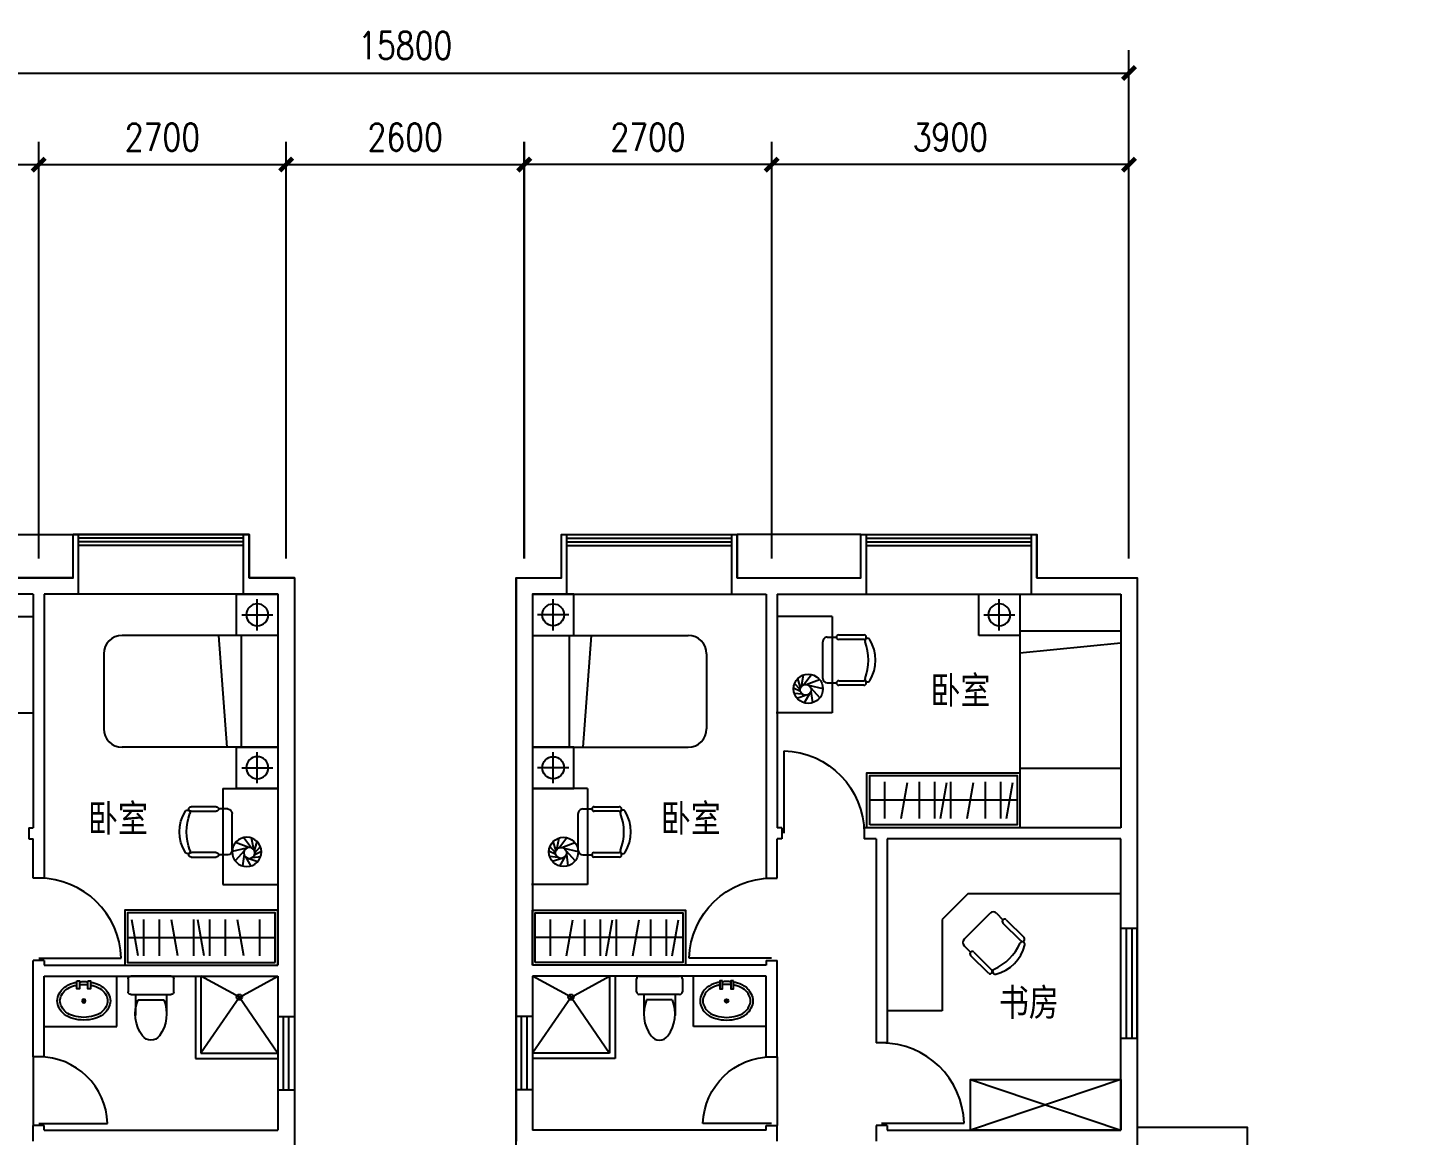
# Model space of a CAD drawing. Header units: millimetres. Extents: x 1320 to 26802, y 430 to 35860.
# Drawn here: x 11794 to 26802, y 23763 to 35860 of the extents above; entities that cross this region are included whole.
import ezdxf
from ezdxf.enums import TextEntityAlignment as Align

# ---------------------------------------------------------------- set-up
doc = ezdxf.new("R2010")
doc.units = ezdxf.units.MM
for name, color, linetype in [('JJ', 6, 'Continuous'), ('PUB_DIM', 3, 'Continuous'), ('TEXT', 7, 'Continuous'), ('TOILET', 7, 'Continuous'), ('WALL', 4, 'Continuous'), ('WC', 10, 'Continuous'), ('WINDOW', 5, 'Continuous'), ('WINDOW_TEXT', 7, 'Continuous'), ('轮廓线', 240, 'Continuous')]:
    doc.layers.add(name, color=color, linetype=linetype)
doc.styles.add('-黑体', font='simhei.ttf')
doc.styles.add('DIM_FONT', font='SIMPLEX.shx', dxfattribs={"width": 0.8})
doc.styles.add('SIMPLEX', font='SIMPLEX.SHX')
doc.styles.get("Standard").update_dxf_attribs({"font": 'arial.ttf'})
doc.dimstyles.new('DIMN', dxfattribs={"dimtxt": 300, "dimasz": 1, "dimexe": 250, "dimexo": 300, "dimgap": 150, "dimtad": 1, "dimdec": 0, "dimdsep": 46, "dimtxsty": 'DIM_FONT', "dimblk": '_DIMX', "dimblk1": 'ARCHTICK', "dimblk2": 'ARCHTICK', "dimcen": 0.1, "dimclrt": 7, "dimadec": 0, "dimazin": 0, "dimtfac": 1, "dimtdec": 0, "dimtix": 1, "dimtmove": 2, "dimatfit": 3, "dimldrblk": '_DIMX', "dimfxl": 1, "dimtolj": 1, "dimtzin": 0, "dimarcsym": 0})

# ---------------------------------------------------------------- blocks, each defined once
blk = doc.blocks.new('_ARCHTICK')
at = {"color": 0, "linetype": 'ByBlock', "const_width": 0.15}
blk.add_lwpolyline([(-0.5, -0.5), (0.5, 0.5)], dxfattribs=at)
blk = doc.blocks.new('_DIMX')
at = {"const_width": 50}
blk.add_lwpolyline([(-70, -70), (70, 70)], dxfattribs=at)
blk = doc.blocks.new('*D71')
at = {"layer": 'DEFPOINTS', "color": 0, "transparency": 16777216}
for p in [(19917, 34363), (19917, 29763), (23817, 29763)]:
    blk.add_point(p, dxfattribs=at)
at = {"layer": 'PUB_DIM', "color": 0, "lineweight": -2, "transparency": 16777216}
for p, q in [((19917, 30063), (19917, 34613)), ((23817, 30063), (23817, 34613)), ((23816, 34363), (19918, 34363))]:
    blk.add_line(p, q, dxfattribs=at)
at = {"layer": 'PUB_DIM', "color": 0, "lineweight": -2, "transparency": 16777216, "rotation": 180}
blk.add_blockref('_DIMX', (19917, 34363), dxfattribs=at)
at = {"layer": 'PUB_DIM', "color": 0, "lineweight": -2, "transparency": 16777216}
blk.add_blockref('_DIMX', (23817, 34363), dxfattribs=at)
at = {"layer": 'PUB_DIM', "color": 7, "transparency": 16777216, "insert": (21867, 34663), "char_height": 300, "attachment_point": 5, "style": 'DIM_FONT'}
blk.add_mtext('\\A1;3900', dxfattribs=at)
blk = doc.blocks.new('*D72')
at = {"layer": 'DEFPOINTS', "color": 0, "transparency": 16777216}
for p in [(17217, 34363), (17217, 29763), (19917, 29763)]:
    blk.add_point(p, dxfattribs=at)
at = {"layer": 'PUB_DIM', "color": 0, "lineweight": -2, "transparency": 16777216}
for p, q in [((17217, 30063), (17217, 34613)), ((19917, 30063), (19917, 34613)), ((19916, 34363), (17218, 34363))]:
    blk.add_line(p, q, dxfattribs=at)
at = {"layer": 'PUB_DIM', "color": 0, "lineweight": -2, "transparency": 16777216, "rotation": 180}
blk.add_blockref('_DIMX', (17217, 34363), dxfattribs=at)
at = {"layer": 'PUB_DIM', "color": 0, "lineweight": -2, "transparency": 16777216}
blk.add_blockref('_DIMX', (19917, 34363), dxfattribs=at)
at = {"layer": 'PUB_DIM', "color": 7, "transparency": 16777216, "insert": (18567, 34663), "char_height": 300, "attachment_point": 5, "style": 'DIM_FONT'}
blk.add_mtext('\\A1;2700', dxfattribs=at)
blk = doc.blocks.new('M_A2ZXL')
blk.add_line((-0.472, 0), (-0.472, -1))
blk.add_arc((-0.5, 0), 1, 271.6231, 0)
blk = doc.blocks.new('_E6GUL')
at = {"layer": 'WC'}
for points in [[(-0.75, 2.03, 0.026429), (-1.19, 1.93, 0.082314), (-2.12, 1.48, 0.114383), (-2.69, 0.76, 0.13438), (-2.9, 0, 0.13438), (-2.69, -0.76, 0.114383), (-2.12, -1.48, 0.082314), (-1.19, -1.93, 0.07067), (0, -2.1, 0.07067), (1.19, -1.93, 0.082314), (2.12, -1.48, 0.114383), (2.69, -0.76, 0.13438), (2.9, 0, 0.137198)], [(-0.75, 1.73, 0.023054), (-1.11, 1.64, 0.082314), (-1.95, 1.24, 0.115519), (-2.43, 0.61, 0.13438), (-2.6, 0, 0.13438), (-2.43, -0.61, 0.115519), (-1.95, -1.24, 0.082314), (-1.11, -1.64, 0.07067), (0, -1.8, 0.07067), (1.11, -1.64, 0.082314), (1.95, -1.24, 0.115519), (2.43, -0.61, 0.13438), (2.6, 0, 0.137558)], [(0.45, 2.08, 0.026396), (0, 2.1, 0.026396), (-0.45, 2.08, 0.082314)], [(0.45, 1.77, 0.028399), (0, 1.8, 0.028399), (-0.45, 1.77, 0.082314)], [(2.9, 0, 0.13438), (2.69, 0.76, 0.114383), (2.12, 1.48, 0.082314), (1.19, 1.93, 0.026429), (0.75, 2.03, 0.027051)], [(2.6, 0, 0.13438), (2.43, 0.61, 0.115519), (1.95, 1.24, 0.082314), (1.11, 1.64, 0.023054), (0.75, 1.73, 0.029229)]]:
    blk.add_lwpolyline(points, format="xyb", dxfattribs=at)
for points in [[(-0.45, 2.2), (-0.75, 2.2), (-0.75, 1.3), (-0.45, 1.3)], [(0.75, 2.2), (0.45, 2.2), (0.45, 1.3), (0.75, 1.3)]]:
    blk.add_lwpolyline(points, close=True, dxfattribs=at)
for radius in [0.2, 0.1]:
    blk.add_circle((0, 0), radius, dxfattribs=at)
at = {"style": 'DIM_FONT', "width": 0.8, "flags": 9}
for tag in ['YSIZE', 'XSIZE']:
    blk.add_attdef(tag, (0, 0), '', height=0.5, dxfattribs=at)
blk = doc.blocks.new('M_E24TTP')
at = {"layer": 'TOILET', "color": 7}
for p, q in [((-170, 200), (-170, 430)), ((170, 200), (170, 430)), ((-250, 30), (-250, 170)), ((-220, 200), (220, 200)), ((-140, 260), (140, 260)), ((250, 170), (250, 30)), ((220, 0), (-220, 0))]:
    blk.add_line(p, q, dxfattribs=at)
for centre, radius, start, end in [((227, 413), 398, 143.3619, 202.5495), ((0, 590), 110, 33.4509, 146.5491), ((-227, 413), 398, 337.4505, 36.6381), ((-220, 170), 30, 90, 180), ((220, 170), 30, 0, 90), ((-220, 30), 30, 180, 270), ((220, 30), 30, 270, 0)]:
    blk.add_arc(centre, radius, start, end, dxfattribs=at)
at = {"style": 'DIM_FONT', "width": 0.8, "flags": 9}
for tag in ['XSIZE', 'YSIZE']:
    blk.add_attdef(tag, (0, 0), '', height=0.5, dxfattribs=at)
blk = doc.blocks.new('_WBLK')
for p, q in [((-0.5, 0.5), (0.5, 0.5)), ((0.5, 0.167), (-0.5, 0.167)), ((0.5, -0.167), (-0.5, -0.167)), ((-0.5, -0.5), (0.5, -0.5))]:
    blk.add_line(p, q)
at = {"layer": 'WINDOW_TEXT', "style": 'SIMPLEX', "flags": 9}
blk.add_attdef('A', text='', height=1, dxfattribs=at).set_placement((0, 1.5), align=Align.MIDDLE)
blk = doc.blocks.new('M-1800')
at = {"layer": 'WALL'}
for p, q in [((-900, 0), (-900, -650)), ((900, 0), (900, -650)), ((-960, -180), (-960, -650)), ((900, -180), (900, -180)), ((960, -180), (960, -650)), ((-960, -650), (-900, -650)), ((900, -650), (960, -650))]:
    blk.add_line(p, q, dxfattribs=at)
at = {"layer": 'WINDOW'}
for p, q in [((-900, 0), (900, 0)), ((-900, -530), (900, -530)), ((-900, -570), (900, -570)), ((-900, -610), (900, -610)), ((-900, -650), (900, -650))]:
    blk.add_line(p, q, dxfattribs=at)
blk = doc.blocks.new('M_C32CXI')
for p, q in [((-188, 275), (87, 275)), ((87, 225), (-188, 225)), ((212, 250), (112, 250)), ((262, 200), (262, -200)), ((-188, -225), (87, -225)), ((87, -275), (-188, -275)), ((212, -250), (112, -250))]:
    blk.add_line(p, q)
for centre, radius, start, end in [((111, 0), 426, 148.1092, 211.8908), ((-227, 210), 28.1, 338.7607, 148.1092), ((314, 0), 552, 158.7607, 201.2393), ((-188, 250), 25, 90, 270), ((87, 250), 25, 270, 90), ((212, 200), 50, 0, 90), ((-227, -210), 28.1, 211.8908, 21.2393), ((-188, -250), 25, 90, 270), ((87, -250), 25, 270, 90), ((212, -200), 50, 270, 0)]:
    blk.add_arc(centre, radius, start, end)
at = {"width": 0.8, "flags": 9}
for tag in ['XSIZE', 'YSIZE']:
    blk.add_attdef(tag, (0, 0), '', height=0.5, dxfattribs=at)
blk = doc.blocks.new('M_C5')
for p, q in [((-60, 63), (-50, 152)), ((-28, 86), (7, 160)), ((-54, -14), (-154, 45)), ((-71, 21), (-106, 120)), ((-9, 88), (59, 149)), ((12, 83), (112, 114)), ((26, 75), (152, 50)), ((42, 53), (156, -35)), ((48, 21), (102, -123)), ((-26, -30), (-153, -47)), ((14, -26), (-99, -126)), ((41, -2), (5, -160))]:
    blk.add_line(p, q)
for centre, radius in [((0, 0), 160), ((-11, 28), 60)]:
    blk.add_circle(centre, radius)
at = {"width": 0.8, "flags": 9}
for tag in ['XSIZE', 'YSIZE']:
    blk.add_attdef(tag, (0, 0), '', height=0.5, dxfattribs=at)
blk = doc.blocks.new('_C2GBH')
at = {"layer": 'JJ'}
for p, q in [((-225, -55), (-225, -395)), ((-395, -225), (-55, -225))]:
    blk.add_line(p, q, dxfattribs=at)
blk.add_lwpolyline([(-450, 0), (-450, -450), (0, -450), (0, 0)], close=True, dxfattribs=at)
blk.add_circle((-225, -225), 120, dxfattribs=at)
at = {"style": 'DIM_FONT', "width": 0.8, "flags": 9}
for tag in ['XSIZE', 'YSIZE']:
    blk.add_attdef(tag, (0, 0), '', height=0.5, dxfattribs=at)

msp = doc.modelspace()

# ---------------------------------------------------------------- linework, layer by layer
at = {"layer": 'DEFPOINTS', "color": 0, "linetype": 'ByBlock'}
msp.add_point((26802.4, 29762.8), dxfattribs=at)
at = {"layer": 'JJ'}
for p, q in [((22626.6, 29672.8), (23726.6, 29672.8)), ((22626.6, 29672.8), (22626.6, 27772.8)), ((22626.6, 29672.8), (22626.6, 27972.8)), ((23726.6, 29672.8), (23726.6, 27772.8)), ((11256.6, 29428.4), (11856.6, 29428.4)), ((20576.6, 29428.4), (19976.6, 29428.4)), ((20576.6, 29428.4), (20576.6, 28378.4)), ((22626.6, 29272.8), (23726.6, 29272.8)), ((14526.6, 29222.8), (12826.6, 29222.8)), ((13972.4, 28002.8), (13882.1, 29222.8)), ((14126.6, 29222.8), (14126.6, 28002.8)), ((14526.6, 29222.8), (14526.6, 28002.8)), ((17306.6, 29222.8), (17306.6, 28002.8)), ((17306.6, 29222.8), (19006.6, 29222.8)), ((17706.6, 29222.8), (17706.6, 28002.8)), ((17860.7, 28002.8), (17951, 29222.8)), ((23726.6, 29139.4), (22626.6, 29028.4)), ((12626.6, 29022.8), (12626.6, 28202.8)), ((19206.6, 29022.8), (19206.6, 28202.8)), ((11256.6, 28378.4), (11866.6, 28378.4)), ((20576.6, 28378.4), (19966.6, 28378.4)), ((14526.6, 28002.8), (12826.6, 28002.8)), ((17306.6, 28002.8), (19006.6, 28002.8)), ((22626.6, 27772.8), (23726.6, 27772.8)), ((22626.6, 27772.8), (22626.6, 27122.8)), ((21152.7, 27222.8), (21152.7, 27622.8)), ((21328.9, 27224.4), (21398.3, 27618.3)), ((21528.9, 27222.8), (21528.9, 27622.8)), ((21698.2, 27222.8), (21698.2, 27622.8)), ((21759.7, 27224.4), (21829.2, 27618.3)), ((21873.8, 27222.8), (21873.8, 27622.8)), ((22049.9, 27224.4), (22119.4, 27618.3)), ((22249.9, 27222.8), (22249.9, 27622.8)), ((22419.2, 27222.8), (22419.2, 27622.8)), ((22480.8, 27224.4), (22550.2, 27618.3)), ((13926.6, 27552.8), (14526.6, 27552.8)), ((13926.6, 27552.8), (13926.6, 26502.8)), ((17906.6, 27552.8), (17306.6, 27552.8)), ((17906.6, 27552.8), (17906.6, 26502.8)), ((22596.6, 27422.8), (20987, 27422.8)), ((13926.6, 26502.8), (14536.6, 26502.8)), ((17906.6, 26502.8), (17296.6, 26502.8)), ((22059.4, 26402.8), (21776.6, 26119.9)), ((23726.6, 26402.8), (22059.4, 26402.8)), ((13002.7, 25724.4), (12933.3, 26118.3)), ((13064.3, 25722.8), (13064.3, 26122.8)), ((13233.6, 25722.8), (13233.6, 26122.8)), ((13433.6, 25724.4), (13364.2, 26118.3)), ((13609.7, 25722.8), (13609.7, 26122.8)), ((13723.8, 25724.4), (13654.3, 26118.3)), ((13785.3, 25722.8), (13785.3, 26122.8)), ((13954.6, 25722.8), (13954.6, 26122.8)), ((14154.7, 25724.4), (14085.2, 26118.3)), ((14330.8, 25722.8), (14330.8, 26122.8)), ((17502.3, 25722.8), (17502.3, 26122.8)), ((17678.5, 25724.4), (17747.9, 26118.3)), ((17878.5, 25722.8), (17878.5, 26122.8)), ((18047.8, 25722.8), (18047.8, 26122.8)), ((18109.3, 25724.4), (18178.8, 26118.3)), ((18223.4, 25722.8), (18223.4, 26122.8)), ((18399.5, 25724.4), (18469, 26118.3)), ((18599.5, 25722.8), (18599.5, 26122.8)), ((18768.8, 25722.8), (18768.8, 26122.8)), ((18830.4, 25724.4), (18899.8, 26118.3)), ((21776.6, 26119.9), (21776.6, 25124)), ((12887, 25922.8), (14496.6, 25922.8)), ((18946.2, 25922.8), (17336.6, 25922.8)), ((12769, 24952.8), (12769, 25502.8)), ((13626.6, 25502.8), (13626.6, 24602.8)), ((13686.6, 25502.8), (13686.6, 24662.8)), ((14106.6, 25273), (13686.6, 25502.8)), ((14106.6, 25273), (14526.6, 25502.8)), ((17726.6, 25273), (17306.6, 25502.8)), ((17726.6, 25273), (18146.6, 25502.8)), ((18146.6, 25502.8), (18146.6, 24662.8)), ((18206.6, 25502.8), (18206.6, 24602.8)), ((19064.2, 24952.8), (19064.2, 25502.8)), ((14106.6, 25273), (13686.6, 24662.8)), ((14106.6, 25273), (14526.6, 24662.8)), ((17726.6, 25273), (17306.6, 24662.8)), ((17726.6, 25273), (18146.6, 24662.8)), ((21776.6, 25124), (21176.6, 25124)), ((11976.6, 24952.8), (12769, 24952.8)), ((19856.6, 24952.8), (19064.2, 24952.8)), ((11856.6, 24622.8), (11856.6, 23872.8)), ((13686.6, 24662.8), (14526.6, 24662.8)), ((18146.6, 24662.8), (17306.6, 24662.8)), ((19976.6, 24622.8), (19976.6, 23872.8)), ((13626.6, 24602.8), (14526.6, 24602.8)), ((18206.6, 24602.8), (17306.6, 24602.8)), ((23726.6, 24372.8), (22088.6, 23822.8)), ((22088.6, 24372.8), (23726.6, 23822.8))]:
    msp.add_line(p, q, dxfattribs=at)
for points in [[(20957, 27122.8), (20957, 27722.8), (22626.6, 27722.8), (22626.6, 27122.8)], [(20987, 27152.8), (20987, 27692.8), (22596.6, 27692.8), (22596.6, 27152.8)], [(14526.6, 25622.8), (14526.6, 26222.8), (12857, 26222.8), (12857, 25622.8)], [(14496.6, 25652.8), (14496.6, 26192.8), (12887, 26192.8), (12887, 25652.8)], [(17306.6, 25622.8), (17306.6, 26222.8), (18976.2, 26222.8), (18976.2, 25622.8)], [(17336.6, 25652.8), (17336.6, 26192.8), (18946.2, 26192.8), (18946.2, 25652.8)], [(23726.6, 23822.8), (22088.6, 23822.8), (22088.6, 24372.8), (23726.6, 24372.8)]]:
    msp.add_lwpolyline(points, close=True, dxfattribs=at)
for centre in [(14106.6, 25273), (17726.6, 25273)]:
    msp.add_circle(centre, 30, dxfattribs=at)
for centre, start, end in [((12826.6, 29022.8), 90, 180), ((19006.6, 29022.8), 0, 90), ((12826.6, 28202.8), 180, 270), ((19006.6, 28202.8), 270, 0)]:
    msp.add_arc(centre, 200, start, end, dxfattribs=at)
at = {"layer": 'WALL'}
for p, q in [((12291.6, 29852.8), (10941.6, 29852.8)), ((14706.6, 29852.8), (14211.6, 29852.8)), ((14706.6, 29852.8), (14706.6, 25062.8)), ((17126.6, 29852.8), (17126.6, 25062.8)), ((17126.6, 29852.8), (17621.6, 29852.8)), ((19541.6, 29852.8), (20891.6, 29852.8)), ((22811.6, 29852.8), (23906.6, 29852.8)), ((23906.6, 29852.8), (23906.6, 26022.8)), ((11856.6, 29672.8), (10881.6, 29672.8)), ((11856.6, 29672.8), (11856.6, 27122.8)), ((12351.6, 29672.8), (11976.6, 29672.8)), ((11976.6, 29672.8), (11976.6, 26572.8)), ((14526.6, 29672.8), (14151.6, 29672.8)), ((14526.6, 29672.8), (14526.6, 25622.8)), ((17306.6, 29672.8), (17306.6, 25622.8)), ((17306.6, 29672.8), (17681.6, 29672.8)), ((19481.6, 29672.8), (19856.6, 29672.8)), ((19856.6, 29672.8), (19856.6, 26572.8)), ((19976.6, 29672.8), (20951.6, 29672.8)), ((19976.6, 29672.8), (19976.6, 27122.8)), ((22746, 29672.8), (23726.6, 29672.8)), ((23726.6, 29672.8), (23726.6, 27122.8)), ((11806.6, 27122.8), (11856.6, 27122.8)), ((11806.6, 27122.8), (11806.6, 27002.8)), ((20026.6, 27122.8), (19976.6, 27122.8)), ((20026.6, 27122.8), (20026.6, 27002.8)), ((23726.6, 27122.8), (20926.6, 27122.8)), ((20926.6, 27122.8), (20926.6, 27002.8)), ((11806.6, 27002.8), (11856.6, 27002.8)), ((11856.6, 26572.8), (11856.6, 27002.8)), ((19976.6, 26572.8), (19976.6, 27002.8)), ((20026.6, 27002.8), (19976.6, 27002.8)), ((21056.6, 27002.8), (20926.6, 27002.8)), ((21056.6, 27002.8), (21056.6, 24772.8)), ((21176.6, 27002.8), (21176.6, 24772.8)), ((23726.6, 27002.8), (21176.6, 27002.8)), ((23726.6, 26022.8), (23726.6, 27002.8)), ((11976.6, 26572.8), (11856.6, 26572.8)), ((19856.6, 26572.8), (19976.6, 26572.8)), ((23906.6, 26022.8), (23726.6, 26022.8)), ((11856.6, 24622.8), (11856.6, 25672.8)), ((11976.6, 25672.8), (11856.6, 25672.8)), ((11976.6, 25672.8), (11976.6, 25622.8)), ((19856.6, 25672.8), (19976.6, 25672.8)), ((19856.6, 25672.8), (19856.6, 25622.8)), ((19976.6, 24622.8), (19976.6, 25672.8)), ((11976.6, 25622.8), (14526.6, 25622.8)), ((19856.6, 25622.8), (17306.6, 25622.8)), ((11976.6, 25502.8), (14526.6, 25502.8)), ((11976.6, 24622.8), (11976.6, 25502.8)), ((14526.6, 25502.8), (14526.6, 25062.8)), ((19856.6, 25502.8), (17306.6, 25502.8)), ((17306.6, 25502.8), (17306.6, 25062.8)), ((19856.6, 24622.8), (19856.6, 25502.8)), ((14526.6, 25062.8), (14706.6, 25062.8)), ((17306.6, 25062.8), (17126.6, 25062.8)), ((21176.6, 24772.8), (21056.6, 24772.8)), ((23906.6, 24822.8), (23726.6, 24822.8)), ((23726.6, 23822.8), (23726.6, 24822.8)), ((23906.6, 24822.8), (23906.6, 23522.8)), ((11976.6, 24622.8), (11856.6, 24622.8)), ((19856.6, 24622.8), (19976.6, 24622.8)), ((14526.6, 24262.8), (14526.6, 23822.8)), ((14526.6, 24262.8), (14706.6, 24262.8)), ((14706.6, 24262.8), (14706.6, 23702.8)), ((17306.6, 24262.8), (17126.6, 24262.8)), ((17126.6, 24262.8), (17126.6, 23702.8)), ((17306.6, 24262.8), (17306.6, 23822.8)), ((11856.6, 23702.8), (11856.6, 23872.8)), ((11976.6, 23872.8), (11856.6, 23872.8)), ((11976.6, 23822.8), (11976.6, 23872.8)), ((19856.6, 23872.8), (19976.6, 23872.8)), ((19856.6, 23822.8), (19856.6, 23872.8)), ((19976.6, 23702.8), (19976.6, 23872.8)), ((21176.6, 23872.8), (21056.6, 23872.8)), ((21056.6, 23872.8), (21056.6, 23702.8)), ((21176.6, 23872.8), (21176.6, 23822.8)), ((11976.6, 23822.8), (14526.6, 23822.8)), ((19856.6, 23822.8), (17306.6, 23822.8)), ((21176.6, 23822.8), (23726.6, 23822.8))]:
    msp.add_line(p, q, dxfattribs=at)
at = {"layer": 'WINDOW'}
for p, q in [((10941.6, 30322.8), (12291.6, 30322.8)), ((20891.6, 30322.8), (19541.6, 30322.8))]:
    msp.add_line(p, q, dxfattribs=at)
msp.add_lwpolyline([(23906.6, 23852.8), (25106.6, 23852.8), (25106.6, 20252.8)], dxfattribs=at)
at = {"layer": '轮廓线'}
for points in [[(10941.6, 29852.8), (12291.6, 29852.8), (12291.6, 30322.8), (14211.6, 30322.8), (14211.6, 29852.8), (14706.6, 29852.8), (14706.6, 22802.8)], [(17126.6, 22802.8), (17126.6, 29852.8), (17621.6, 29852.8), (17621.6, 30322.8), (19541.6, 30322.8), (19541.6, 29852.8), (20891.6, 29852.8), (20891.6, 30322.8), (22811.6, 30322.8), (22811.6, 29852.8), (23906.6, 29852.8), (23906.6, 23852.8), (25106.6, 23852.8), (25106.6, 14072.8)]]:
    msp.add_lwpolyline(points, dxfattribs=at)

# ---------------------------------------------------------------- block references
at = {"layer": 'JJ', "xscale": -1}
for name, p, rotation in [('_C2GBH', (14526.6, 29222.8), 180.0000000001364), ('_C2GBH', (22626.6, 29222.8), 180.0000000001364), ('_C2GBH', (14526.6, 27552.8), 180.0000000001364), ('M_C32CXI', (13767.5, 27077.5), 180), ('M_C5', (14187.5, 26858.9), 270), ('M_E24TTP', (13141.1, 25502.8), 180)]:
    msp.add_blockref(name, p, dxfattribs=dict(at, rotation=rotation))
at = {"layer": 'JJ'}
for name, p, rotation in [('_C2GBH', (17306.6, 29222.8), 179.9999999998636), ('M_C32CXI', (20735.7, 28953.1), 180), ('M_C5', (20315.6, 28639.5), 90), ('_C2GBH', (17306.6, 27552.8), 179.9999999998636), ('M_C32CXI', (18065.7, 27077.5), 180), ('M_C5', (17645.6, 26858.9), 90), ('M_C32CXI', (22344.1, 25862.2), 134.9999999999999), ('M_E24TTP', (18692, 25502.8), 180)]:
    msp.add_blockref(name, p, dxfattribs=dict(at, rotation=rotation))
at = {"layer": 'JJ', "xscale": -100, "yscale": 100, "zscale": 100}
msp.add_blockref('_E6GUL', (12408.1, 25232.9), dxfattribs=at)
at = {"layer": 'JJ', "xscale": 100, "yscale": 100, "zscale": 100, "rotation": 359.9999999998636}
msp.add_blockref('_E6GUL', (19425, 25232.9), dxfattribs=at)
at = {"layer": 'WINDOW', "rotation": 180}
msp.add_blockref('M-1800', (13251.6, 29672.8), dxfattribs=at)
at = {"layer": 'WINDOW', "xscale": -1, "rotation": 180}
for p in [(18581.6, 29672.8), (21851.6, 29672.8)]:
    msp.add_blockref('M-1800', p, dxfattribs=at)
at = {"layer": 'WINDOW'}
for name, p, xscale, yscale, zscale, rotation in [('M_A2ZXL', (20476.6, 27062.8), 900, -900, 900, 7.000000579182598e-09), ('M_A2ZXL', (11916.6, 26122.8), -900, -900, 900, 269.999999995), ('M_A2ZXL', (19916.6, 26122.8), 900, -900, 900, 90.00000000499999), ('_WBLK', (23816.6, 25422.8), -1200, 179.9999938607215, 1200, 269.999999938), ('_WBLK', (14616.6, 24662.8), 800, 180, 800, 270), ('_WBLK', (17216.6, 24662.8), -800, 180, 800, 90), ('M_A2ZXL', (21116.6, 24322.8), 900, 900, 900, 90.00000000299993), ('M_A2ZXL', (11916.6, 24247.8), 750, 750, 750, 89.999999996), ('M_A2ZXL', (19916.6, 24247.8), -750, 750, 750, 270.000000004)]:
    msp.add_blockref(name, p, dxfattribs=dict(at, xscale=xscale, yscale=yscale, zscale=zscale, rotation=rotation))

# ---------------------------------------------------------------- texts
at = {"layer": 'TEXT', "style": '-黑体', "width": 0.8}
for s, p in [('卧室', (21649.6, 28474.5)), ('卧室', (18706.2, 27077.1)), ('书房', (22396.5, 25068.2))]:
    msp.add_text(s, height=300, dxfattribs=at).set_placement(p)
msp.add_text('卧室', height=300, rotation=360, dxfattribs=at).set_placement((12453.5, 27077.1))

# ---------------------------------------------------------------- dimensions: what is measured, and where the dimension line sits
at = {"layer": 'PUB_DIM'}
for base, p1, p2 in [((23816.6, 35362.8), (8016.6, 29762.8), (23816.6, 29762.8)), ((11916.6, 34362.8), (8016.6, 29762.8), (11916.6, 29762.8)), ((14616.6, 34362.8), (11916.6, 29762.8), (14616.6, 29762.8)), ((17216.6, 34362.8), (14616.6, 29762.8), (17216.6, 29762.8))]:
    msp.add_linear_dim(base=base, p1=p1, p2=p2, dimstyle='DIMN', dxfattribs=at).render()
for base, p1, p2, picture, middle in [((17216.6, 34362.8), (19916.6, 29762.8), (17216.6, 29762.8), '*D72', (18566.6, 34662.8)), ((19916.6, 34362.8), (23816.6, 29762.8), (19916.6, 29762.8), '*D71', (21866.6, 34662.8))]:
    dim = msp.add_linear_dim(base=base, p1=p1, p2=p2, dimstyle='DIMN', dxfattribs=at)
    dim.commit()
    dim.dimension.update_dxf_attribs({"geometry": picture, "text_midpoint": middle})

doc.saveas('drawing.dxf')
